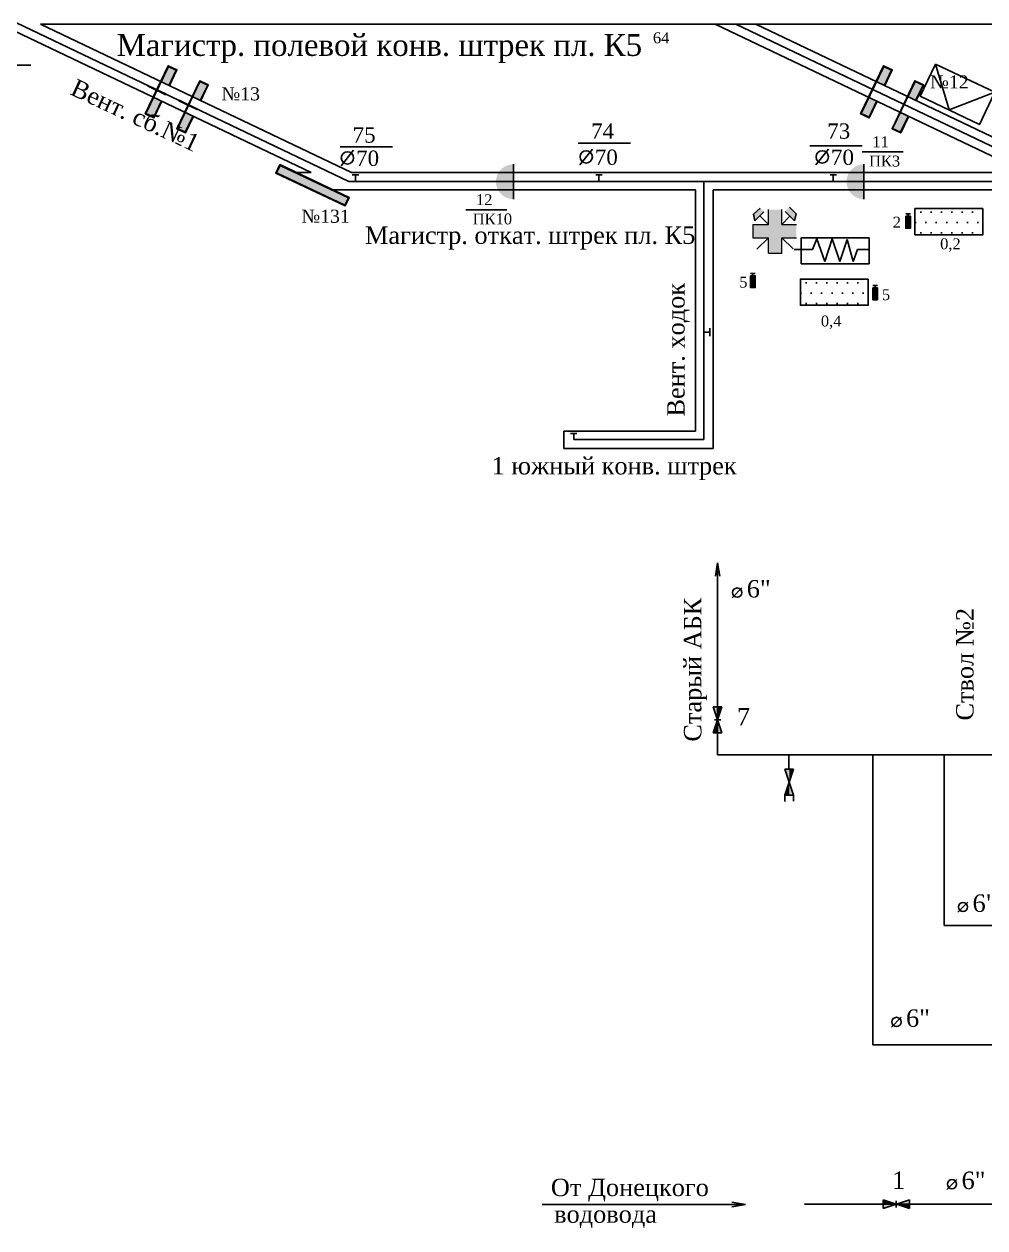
# Model space of a CAD drawing. Header units: millimetres. Extents: x -1215 to 366, y -475 to 396.
# Drawn here: x -652.9 to -432.4, y -472.6 to -196.3 of the extents above; entities that cross this region are included whole.
import ezdxf

# ---------------------------------------------------------------- set-up
doc = ezdxf.new("R2010")
doc.units = ezdxf.units.MM
for name, color, linetype in [('Двери', 7, 'Continuous'), ('Заслоны', 7, 'Continuous'), ('Номера перемычек', 7, 'Continuous'), ('Перемычки', 7, 'Continuous'), ('Пп краны', 1, 'Continuous'), ('Пункты ВГК', 7, 'Continuous'), ('Трубопровод', 1, 'Continuous')]:
    doc.layers.add(name, color=color, linetype=linetype)
doc.styles.get("Standard").update_dxf_attribs({"font": 'TIMES.TTF', "height": 10})

msp = doc.modelspace()

# ---------------------------------------------------------------- hatches: boundary and pattern name
for points in [[(-624.56, -210.37), (-624.62, -210.5), (-622.54, -211.51), (-622.47, -211.38)], [(-620.42, -212.54), (-620.35, -212.41), (-622.38, -211.43), (-622.45, -211.56)], [(-617.33, -213.75), (-617.39, -213.88), (-615.3, -214.9), (-615.24, -214.77)], [(-613.18, -215.92), (-613.12, -215.79), (-615.15, -214.81), (-615.21, -214.94)]]:
    msp.add_hatch(color=256).paths.add_polyline_path(points)
at = {"layer": 'Двери'}
h = msp.add_hatch(color=256, dxfattribs=at)
h.paths.add_polyline_path([(-619.63, -210.51), (-617.87, -206.81), (-619.85, -205.87), (-621.62, -209.57), (-621.53, -209.61), (-619.81, -206), (-618, -206.86), (-619.72, -210.47)])
h.paths.add_polyline_path([(-623.25, -213.22), (-621.53, -209.61), (-621.62, -209.57), (-623.34, -213.18)])
h.paths.add_polyline_path([(-623.12, -217.83), (-621.36, -214.12), (-621.45, -214.08), (-623.17, -217.69), (-624.97, -216.83), (-623.25, -213.22), (-623.34, -213.18), (-625.11, -216.88)])
h = msp.add_hatch(color=3, dxfattribs=at)
h.paths.add_polyline_path([(-618, -206.86), (-619.81, -206), (-621.53, -209.61), (-619.72, -210.47)])
h.paths.add_polyline_path([(-624.97, -216.83), (-623.17, -217.69), (-621.45, -214.08), (-623.25, -213.22)])
h = msp.add_hatch(color=256, dxfattribs=at)
h.paths.add_polyline_path([(-455.43, -210.51), (-453.66, -206.81), (-455.65, -205.87), (-457.41, -209.57), (-457.32, -209.61), (-455.6, -206), (-453.8, -206.86), (-455.52, -210.47)])
h.paths.add_polyline_path([(-459.05, -213.22), (-457.32, -209.61), (-457.41, -209.57), (-459.14, -213.18)])
h.paths.add_polyline_path([(-458.92, -217.83), (-457.15, -214.12), (-457.24, -214.08), (-458.96, -217.69), (-460.77, -216.83), (-459.05, -213.22), (-459.14, -213.18), (-460.9, -216.88)])
h = msp.add_hatch(color=3, dxfattribs=at)
h.paths.add_polyline_path([(-453.8, -206.86), (-455.6, -206), (-457.32, -209.61), (-455.52, -210.47)])
h.paths.add_polyline_path([(-460.77, -216.83), (-458.96, -217.69), (-457.24, -214.08), (-459.05, -213.22)])
h = msp.add_hatch(color=256, dxfattribs=at)
h.paths.add_polyline_path([(-612.41, -213.96), (-610.65, -210.26), (-612.63, -209.31), (-614.4, -213.01), (-614.31, -213.05), (-612.59, -209.44), (-610.78, -210.3), (-612.5, -213.91)])
h.paths.add_polyline_path([(-616.03, -216.66), (-614.31, -213.05), (-614.4, -213.01), (-616.12, -216.62)])
h.paths.add_polyline_path([(-615.9, -221.27), (-614.13, -217.57), (-614.23, -217.53), (-615.95, -221.14), (-617.75, -220.27), (-616.03, -216.66), (-616.12, -216.62), (-617.89, -220.32)])
h = msp.add_hatch(color=3, dxfattribs=at)
h.paths.add_polyline_path([(-610.78, -210.3), (-612.59, -209.44), (-614.31, -213.05), (-612.5, -213.91)])
h.paths.add_polyline_path([(-617.75, -220.27), (-615.95, -221.14), (-614.23, -217.53), (-616.03, -216.66)])
h = msp.add_hatch(color=256, dxfattribs=at)
h.paths.add_polyline_path([(-448.21, -213.96), (-446.44, -210.26), (-448.43, -209.31), (-450.19, -213.01), (-450.1, -213.05), (-448.38, -209.44), (-446.58, -210.3), (-448.3, -213.91)])
h.paths.add_polyline_path([(-451.82, -216.66), (-450.1, -213.05), (-450.19, -213.01), (-451.92, -216.62)])
h.paths.add_polyline_path([(-451.69, -221.27), (-449.93, -217.57), (-450.02, -217.53), (-451.74, -221.14), (-453.55, -220.27), (-451.82, -216.66), (-451.92, -216.62), (-453.68, -220.32)])
h = msp.add_hatch(color=3, dxfattribs=at)
h.paths.add_polyline_path([(-446.58, -210.3), (-448.38, -209.44), (-450.1, -213.05), (-448.3, -213.91)])
h.paths.add_polyline_path([(-453.55, -220.27), (-451.74, -221.14), (-450.02, -217.53), (-451.82, -216.66)])
at = {"layer": 'Заслоны'}
h = msp.add_hatch(color=7, dxfattribs=at)
h.paths.add_polyline_path([(-540.62, -228.48, 0.267949), (-544.08, -230.48), (-540.62, -230.48)])
h.paths.add_polyline_path([(-540.62, -230.48), (-544.08, -230.48, 0.267949), (-544.08, -234.48), (-540.62, -234.48)])
h.paths.add_polyline_path([(-540.62, -234.48), (-544.08, -234.48, 0.267949), (-540.62, -236.48)])
h = msp.add_hatch(color=7, dxfattribs=at)
h.paths.add_polyline_path([(-460.13, -228.48, 0.267949), (-463.6, -230.48), (-460.13, -230.48)])
h.paths.add_polyline_path([(-460.13, -230.48), (-463.6, -230.48, 0.267949), (-463.6, -234.48), (-460.13, -234.48)])
h.paths.add_polyline_path([(-460.13, -234.48), (-463.6, -234.48, 0.267949), (-460.13, -236.48)])
at = {"layer": 'Перемычки'}
h = msp.add_hatch(color=256, dxfattribs=at)
h.paths.add_polyline_path([(-594.23, -228.56), (-595.15, -230.5), (-579.24, -238.03), (-578.32, -236.09)])
h.paths.add_polyline_path([(-578.49, -236.15), (-579.3, -237.86), (-594.98, -230.44), (-594.17, -228.73)], flags=16)
msp.add_hatch(color=3, dxfattribs=at).paths.add_polyline_path([(-594.17, -228.73), (-594.98, -230.44), (-579.3, -237.86), (-578.49, -236.15)])
at = {"layer": 'Пункты ВГК'}
msp.add_hatch(color=1, dxfattribs=at).paths.add_polyline_path([(-478.99, -242.26), (-478.99, -238.86), (-482.05, -238.86), (-482.05, -242.26), (-485.64, -242.26), (-485.64, -245.32), (-482.05, -245.32), (-482.05, -248.86), (-478.99, -248.86), (-478.99, -245.32), (-475.64, -245.32), (-475.64, -242.26)])
h = msp.add_hatch(color=256, dxfattribs=at)
h.paths.add_polyline_path([(-477.24, -238.32), (-478.22, -239.29), (-476.06, -241.46), (-475.69, -239.85)])
h.paths.add_polyline_path([(-483.13, -239.36), (-483.98, -238.51), (-485.5, -239.96), (-485.22, -241.46)])
at = {"layer": 'Трубопровод'}
h = msp.add_hatch(dxfattribs=at)
h.set_pattern_fill('DOTS', color=256, scale=1.5, style=0)
h.set_pattern_definition([(0, (610.1778, 160.5702), (1.190625, 2.38125), [0, -2.38125])])
h.paths.add_polyline_path([(-432.83, -244.63), (-432.83, -238.66), (-448.42, -238.66), (-448.42, -244.63)])
for color, points in [(1, [(-449.46, -240.42), (-450.53, -240.42), (-450.53, -243.15), (-449.46, -243.15)]), (1, [(-485.11, -254.06), (-486.17, -254.06), (-486.17, -256.78), (-485.11, -256.78)]), (1, [(-457.06, -256.86), (-458.13, -256.86), (-458.13, -259.58), (-457.06, -259.58)]), (256, [(-493.73, -355.99), (-492.73, -352.99), (-493.73, -352.99)]), (256, [(-494.73, -358.99), (-493.73, -358.99), (-493.73, -355.99)]), (256, [(-477.3, -370.31), (-476.3, -367.31), (-477.3, -367.31)]), (256, [(-478.3, -373.31), (-477.3, -373.31), (-477.3, -370.31)]), (256, [(-455.72, -466.18), (-455.72, -467.18), (-452.72, -467.18)]), (256, [(-452.72, -467.18), (-449.72, -468.18), (-449.72, -467.18)])]:
    msp.add_hatch(color=color, dxfattribs=at).paths.add_polyline_path(points)
h = msp.add_hatch(dxfattribs=at)
h.set_pattern_fill('DOTS', color=256, scale=1.5, style=0)
h.set_pattern_definition([(0, (583.8544, 144.381), (1.190625, 2.38125), [0, -2.38125])])
h.paths.add_polyline_path([(-459.16, -254.84), (-474.74, -254.84), (-474.74, -260.82), (-459.16, -260.82)])
h = msp.add_hatch(color=256, dxfattribs=at)
h.paths.add_polyline_path([(-493.73, -352.99), (-494.73, -352.99), (-493.73, -355.99)])
h.paths.add_polyline_path([(-492.73, -352.99), (-493.73, -352.99), (-493.73, -355.99)])
h.paths.add_polyline_path([(-493.73, -358.99), (-492.73, -358.99), (-493.73, -355.99)])
h.paths.add_polyline_path([(-493.73, -355.99), (-494.73, -358.99), (-493.73, -358.99)])
h = msp.add_hatch(color=256, dxfattribs=at)
h.paths.add_polyline_path([(-477.3, -367.31), (-478.3, -367.31), (-477.3, -370.31)])
h.paths.add_polyline_path([(-476.3, -367.31), (-477.3, -367.31), (-477.3, -370.31)])
h.paths.add_polyline_path([(-477.3, -373.31), (-476.3, -373.31), (-477.3, -370.31)])
h.paths.add_polyline_path([(-477.3, -370.31), (-478.3, -373.31), (-477.3, -373.31)])
h = msp.add_hatch(color=256, dxfattribs=at)
h.paths.add_polyline_path([(-449.72, -467.18), (-449.72, -466.18), (-452.72, -467.18)])
h.paths.add_polyline_path([(-449.72, -468.18), (-449.72, -467.18), (-452.72, -467.18)])
h.paths.add_polyline_path([(-455.72, -467.18), (-455.72, -468.18), (-452.72, -467.18)])
h.paths.add_polyline_path([(-452.72, -467.18), (-455.72, -466.18), (-455.72, -467.18)])

# ---------------------------------------------------------------- linework, layer by layer
for p, q in [((-658.47, -196.29), (-587.04, -230.36)), ((-649.18, -196.29), (-577.75, -230.36)), ((-649.18, -196.29), (-368.46, -196.29)), ((-570.94, -196.29), (-541.46, -196.29)), ((-494.27, -196.29), (-422.84, -230.36)), ((-484.98, -196.29), (-413.54, -230.36)), ((-590.42, -230.36), (-587.04, -230.36)), ((-577.75, -230.36), (-494.79, -230.36)), ((-494.79, -230.36), (-422.84, -230.36)), ((-581.96, -234.36), (-568.26, -234.36)), ((-568.39, -234.36), (-499.08, -234.36)), ((-499.08, -234.36), (-498.79, -234.36)), ((-498.79, -234.36), (-498.79, -289.71)), ((-494.79, -234.36), (-494.79, -293.71)), ((-494.79, -234.36), (-407.15, -234.36)), ((-529.01, -289.71), (-498.79, -289.71)), ((-529.01, -289.71), (-529.01, -293.71)), ((-529.01, -293.71), (-494.79, -293.71))]:
    msp.add_line(p, q)
at = {"layer": 'Двери'}
for p, q in [((-624.62, -210.5), (-620.42, -212.54)), ((-624.56, -210.37), (-620.35, -212.41)), ((-617.39, -213.89), (-613.18, -215.92)), ((-617.33, -213.75), (-613.12, -215.8))]:
    msp.add_line(p, q, dxfattribs=at)
for points in [[(-621.36, -214.12), (-623.12, -217.83), (-625.11, -216.88), (-619.85, -205.87), (-617.87, -206.81), (-619.63, -210.51)], [(-621.45, -214.08), (-623.17, -217.69), (-624.97, -216.83), (-619.81, -206), (-618, -206.86), (-619.72, -210.47)], [(-457.15, -214.12), (-458.92, -217.83), (-460.9, -216.88), (-455.65, -205.87), (-453.66, -206.81), (-455.43, -210.51)], [(-457.24, -214.08), (-458.96, -217.69), (-460.77, -216.83), (-455.6, -206), (-453.8, -206.86), (-455.52, -210.47)], [(-614.13, -217.57), (-615.9, -221.27), (-617.89, -220.32), (-612.63, -209.31), (-610.65, -210.26), (-612.41, -213.96)], [(-614.23, -217.53), (-615.95, -221.14), (-617.75, -220.27), (-612.59, -209.44), (-610.78, -210.3), (-612.5, -213.91)], [(-449.93, -217.57), (-451.69, -221.27), (-453.68, -220.32), (-448.43, -209.31), (-446.44, -210.26), (-448.21, -213.96)], [(-450.02, -217.53), (-451.74, -221.14), (-453.55, -220.27), (-448.38, -209.44), (-446.58, -210.3), (-448.3, -213.91)]]:
    msp.add_lwpolyline(points, dxfattribs=at)
at = {"layer": 'Заслоны', "color": 7}
for p, q in [((-460.57, -225.6), (-451.17, -225.6)), ((-540.62, -228.48), (-540.62, -236.48)), ((-460.13, -228.48), (-460.13, -236.48)), ((-551.55, -238.9), (-542.15, -238.9))]:
    msp.add_line(p, q, dxfattribs=at)
at = {"layer": 'Перемычки'}
for points in [[(-594.23, -228.56), (-578.32, -236.09), (-579.24, -238.03), (-595.15, -230.5)], [(-594.17, -228.73), (-578.49, -236.15), (-579.3, -237.86), (-594.98, -230.44)]]:
    msp.add_lwpolyline(points, close=True, dxfattribs=at)
at = {"layer": 'Пп краны', "color": 7}
for p, q in [((-662.91, -205.69), (-651.39, -205.69)), ((-525.77, -223.65), (-513.75, -223.65)), ((-580.4, -224.46), (-568.37, -224.46)), ((-577.28, -225.24), (-580.16, -228.83)), ((-522.48, -225.01), (-525.36, -228.6)), ((-472.58, -224.24), (-460.55, -224.24)), ((-468.28, -225.02), (-471.16, -228.61))]:
    msp.add_line(p, q, dxfattribs=at)
at = {"layer": 'Пп краны'}
for p, q in [((-577.62, -230.9), (-576.12, -230.9)), ((-576.87, -232.4), (-576.87, -230.9)), ((-521.72, -230.9), (-520.22, -230.9)), ((-520.97, -232.4), (-520.97, -230.9)), ((-467.93, -230.9), (-466.43, -230.9)), ((-467.18, -232.4), (-467.18, -230.9)), ((-527.52, -290.26), (-526.02, -290.26)), ((-526.77, -291.67), (-526.77, -290.26))]:
    msp.add_line(p, q, dxfattribs=at)
at = {"layer": 'Пп краны', "color": 7}
for centre in [(-578.7, -227.01), (-523.9, -226.78), (-469.7, -226.79)]:
    msp.add_circle(centre, 1.42, dxfattribs=at)
at = {"layer": 'Пункты ВГК'}
for p, q in [((-485.5, -239.96), (-483.98, -238.51)), ((-485.22, -241.46), (-485.5, -239.96)), ((-483.13, -239.36), (-485.22, -241.46)), ((-478.22, -239.29), (-476.06, -241.46)), ((-475.69, -239.85), (-477.24, -238.32)), ((-476.06, -241.46), (-475.69, -239.85))]:
    msp.add_line(p, q, dxfattribs=at)
at = {"layer": 'Пункты ВГК', "lineweight": 30}
for p, q in [((-484.03, -240.27), (-482.05, -242.26)), ((-477.12, -240.39), (-478.99, -242.26)), ((-482.05, -245.32), (-484.72, -247.99)), ((-478.99, -245.32), (-476.41, -247.9))]:
    msp.add_line(p, q, dxfattribs=at)
at = {"layer": 'Пункты ВГК', "color": 1, "lineweight": 20}
for p, q in [((-482.05, -242.26), (-482.05, -238.86)), ((-478.99, -242.26), (-478.99, -238.86)), ((-485.64, -242.26), (-482.05, -242.26)), ((-485.64, -242.26), (-485.64, -245.32)), ((-478.99, -242.26), (-475.64, -242.26)), ((-485.64, -245.32), (-482.05, -245.32)), ((-482.05, -248.86), (-482.05, -245.32)), ((-478.99, -245.32), (-475.64, -245.32)), ((-478.99, -248.86), (-478.99, -245.32)), ((-482.05, -248.86), (-478.99, -248.86))]:
    msp.add_line(p, q, dxfattribs=at)
at = {"layer": 'Трубопровод', "color": 1}
for p, q in [((-658.08, -194.42), (-578.4, -232.43)), ((-496.87, -232.4), (-496.87, -291.67)), ((-493.75, -319.93), (-494.25, -323.03)), ((-493.75, -319.93), (-493.21, -323.04))]:
    msp.add_line(p, q, dxfattribs=at)
at = {"layer": 'Трубопровод'}
for p, q in [((-414, -232.4), (-489.53, -196.29)), ((-350.1, -232.4), (-578.45, -232.4)), ((-449.46, -239.86), (-450.52, -239.86)), ((-449.98, -240.42), (-449.98, -239.86)), ((-449.98, -239.86), (-449.46, -239.86)), ((-471.95, -248.07), (-470.98, -245.59)), ((-470.98, -245.59), (-469.09, -250.82)), ((-469.09, -250.82), (-467.42, -245.59)), ((-467.42, -245.59), (-465.69, -250.82)), ((-465.69, -250.82), (-464.02, -245.75)), ((-464.02, -245.75), (-462.62, -250.76)), ((-476.14, -248.07), (-471.95, -248.07)), ((-462.62, -250.76), (-461.6, -248.07)), ((-461.6, -248.07), (-459.06, -248.07)), ((-485.13, -253.52), (-486.18, -253.52)), ((-485.64, -254.07), (-485.64, -253.52)), ((-485.64, -253.52), (-485.13, -253.52)), ((-457.06, -256.3), (-458.11, -256.3)), ((-457.58, -256.85), (-457.58, -256.3)), ((-457.58, -256.3), (-457.06, -256.3)), ((-496.87, -267.03), (-495.54, -267.03)), ((-495.54, -267.94), (-495.54, -266.1)), ((-526.77, -291.67), (-496.87, -291.67)), ((-493.75, -319.93), (-493.75, -364.03)), ((-488.14, -325.69), (-490.41, -328)), ((-494.73, -358.99), (-492.73, -352.99)), ((-494.73, -352.99), (-492.73, -358.99)), ((-492.73, -352.99), (-494.73, -352.99)), ((-493.03, -355.99), (-494.48, -355.99)), ((-492.73, -358.99), (-494.73, -358.99)), ((-493.75, -364.03), (-173.14, -364.03)), ((-477.36, -367.31), (-477.36, -364.03)), ((-458.1, -364.03), (-458.1, -430.6)), ((-441.71, -364.03), (-441.71, -403.22)), ((-478.3, -367.31), (-476.3, -373.31)), ((-478.3, -373.31), (-476.3, -367.31)), ((-476.3, -367.31), (-478.3, -367.31)), ((-478.3, -373.31), (-478.3, -374.7)), ((-476.3, -373.31), (-478.3, -373.31)), ((-476.3, -373.31), (-476.3, -374.66)), ((-436.31, -397.85), (-438.58, -400.16)), ((-441.71, -403.22), (-295.94, -403.22)), ((-451.58, -424.23), (-453.85, -426.54)), ((-458.1, -430.6), (-295.94, -430.6)), ((-438.83, -461.47), (-441.1, -463.78)), ((-455.72, -468.18), (-455.72, -466.18)), ((-455.72, -466.18), (-449.72, -468.18)), ((-449.72, -466.18), (-455.72, -468.18)), ((-452.74, -467.92), (-452.74, -466.42)), ((-449.72, -468.18), (-449.72, -466.18)), ((-473.79, -467.17), (-293.42, -467.17))]:
    msp.add_line(p, q, dxfattribs=at)
at = {"layer": 'Трубопровод', "color": 5, "lineweight": 25}
for p, q in [((-487.34, -467.24), (-490.45, -466.71)), ((-533.97, -467.24), (-487.34, -467.24)), ((-487.34, -467.24), (-490.46, -467.75))]:
    msp.add_line(p, q, dxfattribs=at)
at = {"layer": 'Трубопровод', "color": 0}
for points in [[(-443.7, -205.48), (-430.09, -211.91), (-433.59, -219.31), (-447.2, -212.87)], [(-458.96, -245.34), (-458.96, -251.31), (-474.55, -251.31), (-474.55, -245.34)]]:
    msp.add_lwpolyline(points, close=True, dxfattribs=at)
msp.add_lwpolyline([(-443.7, -205.48), (-440.55, -215.99), (-430.09, -211.91)], dxfattribs=at)
at = {"layer": 'Трубопровод', "color": 1}
for points in [[(-432.83, -238.66), (-432.83, -244.63), (-448.42, -244.63), (-448.42, -238.66)], [(-459.16, -254.84), (-459.16, -260.82), (-474.74, -260.82), (-474.74, -254.84)]]:
    msp.add_lwpolyline(points, close=True, dxfattribs=at)
at = {"layer": 'Трубопровод'}
for points in [[(-450.53, -240.42), (-449.46, -240.42), (-449.46, -243.15), (-450.53, -243.15)], [(-486.17, -254.06), (-485.11, -254.06), (-485.11, -256.78), (-486.17, -256.78)], [(-458.13, -256.86), (-457.06, -256.86), (-457.06, -259.58), (-458.13, -259.58)]]:
    msp.add_lwpolyline(points, close=True, dxfattribs=at)
for centre in [(-489.23, -326.78), (-437.4, -398.94), (-452.67, -425.32), (-439.93, -462.55)]:
    msp.add_circle(centre, 1.06, dxfattribs=at)

# ---------------------------------------------------------------- texts
for s, height, p in [('Магистр. полевой конв. штрек пл. К5', 5, (-631.7, -203.6)), ('Магистр. откат. штрек пл. К5', 4, (-574.68, -246.75)), ('1 южный конв. штрек', 4, (-545.61, -299.66))]:
    msp.add_text(s, height=height).set_placement(p)
for s, rotation, p in [('Вент. сб.№1', 335, (-642.6, -212.35)), ('Вент. ходок', 90, (-501.31, -286.38))]:
    msp.add_text(s, height=4, rotation=rotation).set_placement(p)
at = {"layer": 'Заслоны', "color": 7}
for s, p in [('11', (-458.22, -224.56)), ('ПК3', (-458.96, -228.98)), ('12', (-549.2, -237.85)), ('ПК10', (-549.94, -242.27))]:
    msp.add_text(s, height=2.5, dxfattribs=at).set_placement(p)
at = {"layer": 'Номера перемычек'}
for s, p in [('№12', (-444.97, -211.06)), ('№13', (-607.64, -213.8)), ('№131', (-589.3, -241.89))]:
    msp.add_text(s, height=3, dxfattribs=at).set_placement(p)
at = {"layer": 'Пп краны'}
msp.add_text('64', height=2.5, dxfattribs=at).set_placement((-508.58, -200.69))
at = {"layer": 'Пп краны', "color": 7}
for s, p in [('75', (-577.52, -223.51)), ('74', (-522.78, -222.6)), ('73', (-468.57, -222.6)), ('70', (-576.72, -228.84)), ('70', (-521.92, -228.61)), ('70', (-467.71, -228.62))]:
    msp.add_text(s, height=3.5, dxfattribs=at).set_placement(p)
at = {"layer": 'Трубопровод'}
for s, height, p in [('2', 2.5, (-453.53, -243.02)), ('0,2', 2.5, (-442.65, -247.97)), ('5', 2.5, (-488.76, -256.77)), ('5', 2.5, (-456.02, -259.65)), ('0,4', 2.5, (-470.02, -265.7)), ('6"', 4, (-487.04, -327.9)), ('7', 4, (-489.3, -357.28)), ('6"', 4, (-435.21, -400.06)), ('6"', 4, (-450.48, -426.44)), ('1', 4, (-453.68, -463.64)), ('6"', 4, (-437.73, -463.67))]:
    msp.add_text(s, height=height, dxfattribs=at).set_placement(p)
at = {"layer": 'Трубопровод', "color": 7}
for s, p in [('Старый АБК', (-497.46, -360.99)), ('Ствол №2', (-434.98, -356.15))]:
    msp.add_text(s, height=4, rotation=90, dxfattribs=at).set_placement(p)
at = {"layer": 'Трубопровод', "color": 5, "lineweight": 25}
for s, p in [('От Донецкого', (-532, -465.3)), ('водовода', (-531.26, -471.42))]:
    msp.add_text(s, height=4, dxfattribs=at).set_placement(p)

doc.saveas('drawing.dxf')
